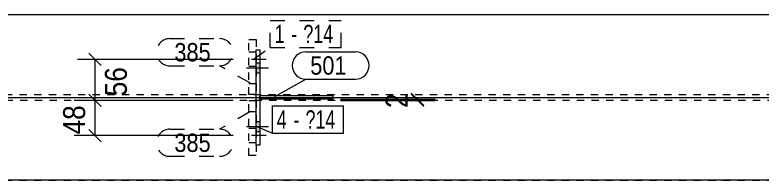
# Model space of a CAD drawing. Header units: millimetres. Extents: x 2 to 1174, y 1 to 825.
# Drawn here: x 833.2 to 935.2, y 539.7 to 562.2 of the extents above; entities that cross this region are included whole.
import ezdxf

# ---------------------------------------------------------------- set-up
doc = ezdxf.new("R2010")
doc.units = ezdxf.units.MM
for name, pattern in [('XKITLINE00', [0]), ('XKITLINE01', [4, 1, -1, 1, -1]), ('XKITLINE02', [4, 2, -2])]:
    doc.linetypes.add(name, pattern=pattern)
for name, color, linetype, lineweight in [('Bolt', 3, 'Continuous', 0), ('BoltMark', 7, 'Continuous', 0), ('Dimensions', 7, 'Continuous', 0), ('Part', 2, 'Continuous', 0), ('PartMark', 7, 'Continuous', 0)]:
    doc.layers.add(name, color=color, linetype=linetype, lineweight=lineweight)
doc.styles.add('ARIAL', font='ARIAL.TTF')
doc.styles.add('ARIAL_NARROW', font='ARIALN.TTF')

# ---------------------------------------------------------------- blocks, each defined once
blk = doc.blocks.new('*A104')
at = {"layer": 'Part', "color": 2, "linetype": 'XKITLINE00', "lineweight": 0}
for p, q in [((866.16, 544.45), (866.16, 557.45)), ((866.16, 557.45), (866.66, 557.45)), ((866.66, 557.45), (866.66, 544.45)), ((866.66, 544.45), (866.16, 544.45))]:
    blk.add_line(p, q, dxfattribs=at)
blk = doc.blocks.new('*A105')
at = {"layer": 'Part', "color": 7, "linetype": 'XKITLINE01', "lineweight": 0}
for p, q in [((865.16, 551.35), (865.16, 558.85)), ((865.16, 558.85), (866.16, 558.85)), ((866.16, 558.85), (866.16, 551.35)), ((865.16, 552.85), (866.16, 552.85)), ((866.16, 551.35), (865.16, 551.35))]:
    blk.add_line(p, q, dxfattribs=at)
blk = doc.blocks.new('*A106')
at = {"layer": 'Part', "color": 2, "linetype": 'XKITLINE00', "lineweight": 0}
for p, q in [((866.66, 551.2), (876.66, 551.2)), ((876.66, 550.7), (866.66, 550.7)), ((876.66, 550.7), (876.66, 551.2))]:
    blk.add_line(p, q, dxfattribs=at)
at = {"layer": 'Part', "color": 7, "linetype": 'XKITLINE01', "lineweight": 0}
blk.add_line((866.66, 550.7), (866.66, 551.2), dxfattribs=at)
blk.add_line((866.66, 550.7), (866.66, 551.2), dxfattribs=at)
blk = doc.blocks.new('*A122')
at = {"layer": 'Part', "color": 7, "linetype": 'XKITLINE01', "lineweight": 0}
for p, q in [((613.84, 551.35), (1012.93, 551.35)), ((1012.93, 550.55), (613.84, 550.55))]:
    blk.add_line(p, q, dxfattribs=at)
blk = doc.blocks.new('*A127')
at = {"layer": 'Part', "color": 7, "linetype": 'XKITLINE01', "lineweight": 0}
for p, q in [((1001.62, 562.2), (613.84, 562.2)), ((613.84, 539.7), (1001.62, 539.7))]:
    blk.add_line(p, q, dxfattribs=at)
blk = doc.blocks.new('*A129')
at = {"layer": 'Part', "color": 2, "linetype": 'XKITLINE00', "lineweight": 0}
for p, q in [((1012.93, 562.2), (613.84, 562.2)), ((1012.93, 539.7), (613.84, 539.7))]:
    blk.add_line(p, q, dxfattribs=at)
blk = doc.blocks.new('*A147')
at = {"layer": 'Bolt', "color": 3, "linetype": 'XKITLINE02', "lineweight": 0}
for p, q in [((866.16, 546.73), (865.16, 546.73)), ((867.51, 545.75), (864.01, 545.75)), ((866.16, 544.77), (865.16, 544.77))]:
    blk.add_line(p, q, dxfattribs=at)
blk = doc.blocks.new('*A149')
at = {"layer": 'Bolt'}
for points in [[(866.16, 555.65), (866.66, 555.65), (866.66, 554.25), (866.16, 554.25)], [(866.16, 555.65), (866.66, 555.65), (866.66, 554.25), (866.16, 554.25)], [(866.16, 547.65), (866.66, 547.65), (866.66, 546.25), (866.16, 546.25)], [(866.16, 547.65), (866.66, 547.65), (866.66, 546.25), (866.16, 546.25)]]:
    blk.add_hatch(color=3, dxfattribs=at).paths.add_polyline_path(points, flags=17)
at = {"layer": 'Bolt', "color": 3, "linetype": 'XKITLINE00', "lineweight": 0}
for p, q in [((866.66, 555.65), (866.16, 555.65)), ((866.66, 555.65), (866.16, 555.65)), ((867.82, 554.95), (864.82, 554.95)), ((867.82, 554.95), (864.82, 554.95)), ((866.66, 554.25), (866.16, 554.25)), ((866.66, 554.25), (866.16, 554.25)), ((866.66, 547.65), (866.16, 547.65)), ((866.66, 547.65), (866.16, 547.65)), ((867.82, 546.95), (864.82, 546.95)), ((867.82, 546.95), (864.82, 546.95)), ((866.66, 546.25), (866.16, 546.25)), ((866.66, 546.25), (866.16, 546.25))]:
    blk.add_line(p, q, dxfattribs=at)
blk = doc.blocks.new('*A150')
at = {"layer": 'Bolt', "color": 3, "linetype": 'XKITLINE02', "lineweight": 0}
for p, q in [((866.16, 557.13), (865.16, 557.13)), ((867.51, 556.15), (864.01, 556.15)), ((866.16, 555.17), (865.16, 555.17))]:
    blk.add_line(p, q, dxfattribs=at)
blk = doc.blocks.new('*A157')
at = {"layer": 'Part', "color": 7, "linetype": 'XKITLINE01', "lineweight": 0}
for p, q in [((865.16, 543.05), (865.16, 550.55)), ((865.16, 550.55), (866.16, 550.55)), ((866.16, 550.55), (866.16, 543.05)), ((865.16, 549.05), (866.16, 549.05)), ((866.16, 543.05), (865.16, 543.05))]:
    blk.add_line(p, q, dxfattribs=at)
blk = doc.blocks.new('*A336')
at = {"layer": 'Dimensions', "color": 7, "linetype": 'XKITLINE00', "lineweight": 0}
blk.add_line((614.84, 550.95), (1035.01, 550.95), dxfattribs=at)
blk = doc.blocks.new('*A337')
at = {"layer": 'Dimensions', "color": 7, "linetype": 'XKITLINE00', "lineweight": 0}
for p, q in [((863.01, 550.55), (841.31, 550.55)), ((843.31, 551.4), (845.01, 549.7)), ((844.16, 545.75), (844.16, 550.55)), ((843.31, 546.6), (845.01, 544.9)), ((863.01, 545.75), (841.31, 545.75))]:
    blk.add_line(p, q, dxfattribs=at)
at = {"layer": 'Dimensions', "color": 3}
for p in [(844.16, 550.55), (844.16, 545.75)]:
    blk.add_point(p, dxfattribs=at)
at = {"layer": 'Dimensions', "color": 3, "style": 'ARIAL', "width": 0.85}
blk.add_text('48', height=3, rotation=90.0002, dxfattribs=at).set_placement((842.81, 545.92))
blk = doc.blocks.new('*A338')
at = {"layer": 'Dimensions', "color": 7, "linetype": 'XKITLINE00', "lineweight": 0}
for p, q in [((843.31, 557), (845.01, 555.3)), ((863.01, 556.15), (841.76, 556.15)), ((844.16, 550.55), (844.16, 556.15)), ((863.01, 550.55), (841.76, 550.55)), ((843.31, 551.4), (845.01, 549.7))]:
    blk.add_line(p, q, dxfattribs=at)
at = {"layer": 'Dimensions', "color": 3}
for p in [(844.16, 556.15), (844.16, 550.55)]:
    blk.add_point(p, dxfattribs=at)
at = {"layer": 'Dimensions', "color": 3, "style": 'ARIAL', "width": 0.85}
blk.add_text('56', height=3, rotation=90.0002, dxfattribs=at).set_placement((848.51, 551.12))
blk = doc.blocks.new('*A342')
at = {"layer": 'Dimensions', "color": 7, "linetype": 'XKITLINE00', "lineweight": 0}
for p, q in [((887.31, 551.55), (889.01, 549.85)), ((877.66, 550.7), (890.56, 550.7)), ((877.66, 550.55), (890.56, 550.55)), ((887.31, 551.4), (889.01, 549.7)), ((888.16, 550.55), (888.16, 550.7))]:
    blk.add_line(p, q, dxfattribs=at)
at = {"layer": 'Dimensions', "color": 3}
for p in [(888.16, 550.7), (888.16, 550.55)]:
    blk.add_point(p, dxfattribs=at)
at = {"layer": 'Dimensions', "color": 3, "style": 'ARIAL', "width": 0.85}
blk.add_text('2', height=3, rotation=90.0002, dxfattribs=at).set_placement((886.81, 549.51))
blk = doc.blocks.new('*A349')
at = {"layer": 'BoltMark', "color": 7, "linetype": 'XKITLINE02', "lineweight": 0}
for p, q in [((868.07, 561.46), (877.75, 561.46)), ((868.07, 557.76), (868.07, 561.46)), ((877.75, 557.76), (877.75, 561.46)), ((865.76, 556.15), (868.07, 557.76)), ((868.07, 557.76), (877.75, 557.76))]:
    blk.add_line(p, q, dxfattribs=at)
at = {"layer": 'BoltMark', "color": 3, "style": 'ARIAL_NARROW', "width": 0.85}
for s, p in [('1', (868.67, 558.36)), ('?14', (872.59, 558.36)), ('-', (870.94, 558.36))]:
    blk.add_text(s, height=2.5, dxfattribs=at).set_placement(p)
blk = doc.blocks.new('*A350')
at = {"layer": 'BoltMark', "color": 7, "linetype": 'XKITLINE00', "lineweight": 0}
for p, q in [((868.36, 549.8), (878.05, 549.8)), ((868.36, 546.1), (868.36, 549.8)), ((878.05, 546.1), (878.05, 549.8)), ((866.32, 546.95), (868.36, 546.1)), ((868.36, 546.1), (878.05, 546.1))]:
    blk.add_line(p, q, dxfattribs=at)
at = {"layer": 'BoltMark', "color": 3, "style": 'ARIAL_NARROW', "width": 0.85}
for s, p in [('4', (868.96, 546.7)), ('?14', (872.89, 546.7)), ('-', (871.23, 546.7))]:
    blk.add_text(s, height=2.5, dxfattribs=at).set_placement(p)
blk = doc.blocks.new('*A366')
at = {"layer": 'PartMark', "color": 7, "linetype": 'XKITLINE00', "lineweight": 0}
for p, q in [((872.93, 557.16), (879.7, 557.16)), ((868.69, 551.07), (872.93, 553.46)), ((872.93, 553.46), (879.7, 553.46))]:
    blk.add_line(p, q, dxfattribs=at)
for centre, start, end in [((872.93, 555.31), 90, 270), ((879.7, 555.31), 270, 90)]:
    blk.add_arc(centre, 1.85, start, end, dxfattribs=at)
at = {"layer": 'PartMark', "color": 3, "style": 'ARIAL', "width": 0.85}
blk.add_text('501', height=2.5, dxfattribs=at).set_placement((873.53, 554.06))
blk = doc.blocks.new('*A367')
at = {"layer": 'PartMark', "color": 7, "linetype": 'XKITLINE02', "lineweight": 0}
for p, q in [((854.39, 558.97), (861.15, 558.97)), ((854.39, 555.27), (861.15, 555.27)), ((865.39, 552.88), (861.15, 555.27))]:
    blk.add_line(p, q, dxfattribs=at)
for centre, start, end in [((854.39, 557.12), 90, 270), ((861.15, 557.12), 270, 90)]:
    blk.add_arc(centre, 1.85, start, end, dxfattribs=at)
at = {"layer": 'PartMark', "color": 3, "style": 'ARIAL', "width": 0.85}
blk.add_text('385', height=2.5, dxfattribs=at).set_placement((854.99, 555.87))
blk = doc.blocks.new('*A369')
at = {"layer": 'PartMark', "color": 7, "linetype": 'XKITLINE02', "lineweight": 0}
for p, q in [((865.39, 549.02), (861.15, 546.63)), ((854.39, 546.63), (861.15, 546.63)), ((854.39, 542.93), (861.15, 542.93))]:
    blk.add_line(p, q, dxfattribs=at)
for centre, start, end in [((854.39, 544.78), 90, 270), ((861.15, 544.78), 270, 90)]:
    blk.add_arc(centre, 1.85, start, end, dxfattribs=at)
at = {"layer": 'PartMark', "color": 3, "style": 'ARIAL', "width": 0.85}
blk.add_text('385', height=2.5, dxfattribs=at).set_placement((854.99, 543.53))

msp = doc.modelspace()

# ---------------------------------------------------------------- block references
at = {"lineweight": 0}
for name in ['*A127', '*A129', '*A349', '*A367', '*A105', '*A338', '*A150', '*A104', '*A366', '*A149', '*A336', '*A342', '*A122', '*A337', '*A157', '*A106', '*A350', '*A369', '*A147']:
    msp.add_blockref(name, (0, 0), dxfattribs=at)

doc.saveas('drawing.dxf')
